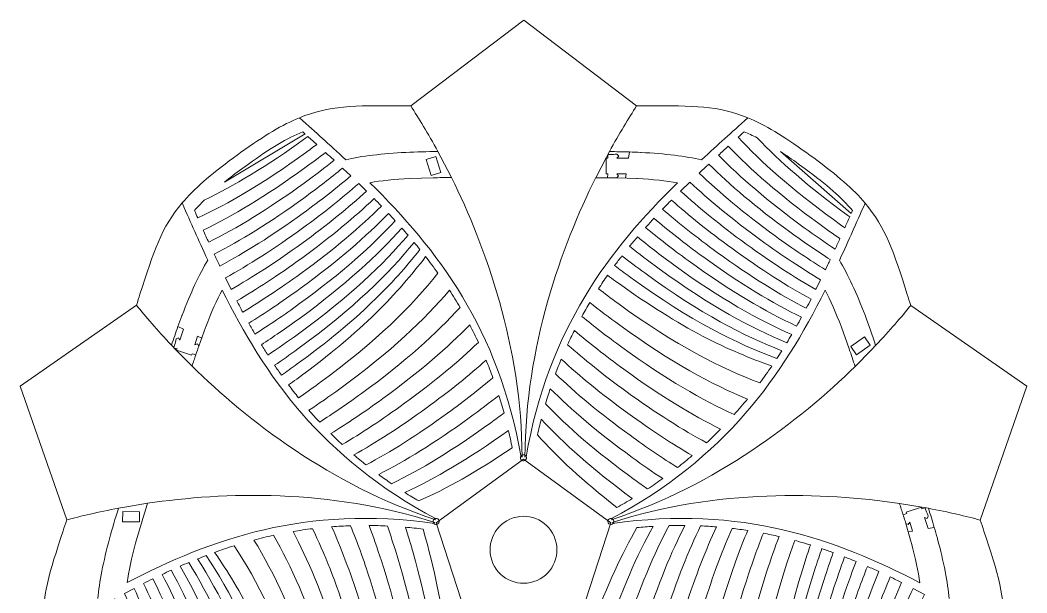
# Model space of a CAD drawing. Header units: inches. Extents: x 70 to 1671, y -1124 to -34.
# Drawn here: x 622.1 to 1118.6, y -316.1 to -33.8 of the extents above; entities that cross this region are included whole.
import ezdxf

# ---------------------------------------------------------------- set-up
doc = ezdxf.new("R2010")
doc.units = ezdxf.units.IN
doc.header["$MEASUREMENT"] = 0
doc.layers.add('creasing lines + designs', color=7, linetype='Continuous')
doc.layers.add('red cutouts', color=7, linetype='Continuous')

# ---------------------------------------------------------------- blocks, each defined once
blk = doc.blocks.new('block 12')
at = {"layer": 'creasing lines + designs', "color": 3, "lineweight": 5}
for points, knots in [([(942.13, -282.93), (934.8, -296.78), (927.49, -313.68), (920.23, -336.01), (919.37, -338.66), (918.56, -341.25), (917.79, -343.78), (920.16, -345.69), (922.55, -347.53), (924.93, -349.29), (926.47, -343.73), (928.23, -337.88), (930.24, -331.69), (936.78, -311.59), (943.35, -295.89), (949.95, -282.85), (947.37, -282.83), (944.77, -282.86), (942.13, -282.93)], [0, 0, 0, 0, 1, 1, 1, 2, 2, 2, 3, 3, 3, 4, 4, 4, 5, 5, 5, 6, 6, 6, 6]), ([(950.26, -323.06), (955.32, -307.51), (960.39, -294.6), (965.48, -283.52), (962.93, -283.31), (960.34, -283.15), (957.73, -283.04), (951.88, -295.16), (946.05, -309.54), (940.25, -327.38), (937.05, -337.24), (934.48, -346.25), (932.41, -354.58), (935.02, -356.35), (937.63, -358.03), (940.24, -359.64), (942.59, -348.79), (945.82, -336.75), (950.26, -323.06)], [0, 0, 0, 0, 1, 1, 1, 2, 2, 2, 3, 3, 3, 4, 4, 4, 5, 5, 5, 6, 6, 6, 6]), ([(910.96, -338.09), (918.68, -314.72), (926.46, -297.41), (934.26, -283.28), (931.65, -283.44), (929.01, -283.65), (926.33, -283.91), (919.01, -296.65), (911.7, -311.97), (904.44, -332.24), (906.61, -334.26), (908.78, -336.21), (910.96, -338.09)], [0, 0, 0, 0, 1, 1, 1, 2, 2, 2, 3, 3, 3, 4, 4, 4, 4]), ([(970.28, -314.43), (973.83, -303.52), (977.38, -293.91), (980.95, -285.32), (978.4, -284.92), (975.83, -284.58), (973.22, -284.27), (968.89, -294.19), (964.57, -305.51), (960.27, -318.74), (954.54, -336.38), (950.83, -351.29), (948.43, -364.43), (951.28, -366.01), (954.13, -367.5), (956.99, -368.92), (959.24, -353.71), (963.23, -336.13), (970.28, -314.43)], [0, 0, 0, 0, 1, 1, 1, 2, 2, 2, 3, 3, 3, 4, 4, 4, 5, 5, 5, 6, 6, 6, 6]), ([(990.3, -305.79), (992.33, -299.55), (994.36, -293.74), (996.4, -288.29), (993.85, -287.71), (991.28, -287.16), (988.67, -286.66), (985.87, -293.77), (983.08, -301.54), (980.29, -310.11), (971.89, -335.96), (967.83, -355.96), (965.89, -373.08), (968.96, -374.43), (972.04, -375.7), (975.11, -376.89), (976.63, -357.99), (980.54, -335.84), (990.3, -305.79)], [0, 0, 0, 0, 1, 1, 1, 2, 2, 2, 3, 3, 3, 4, 4, 4, 5, 5, 5, 6, 6, 6, 6]), ([(1011.88, -292.47), (1009.33, -291.68), (1006.74, -290.94), (1004.13, -290.23), (1002.86, -293.82), (1001.59, -297.57), (1000.31, -301.48), (989.19, -335.72), (985.66, -359.7), (984.62, -380.32), (987.87, -381.41), (991.11, -382.42), (994.35, -383.36), (994.93, -361.04), (997.85, -335.56), (1010.32, -297.16), (1010.84, -295.57), (1011.36, -294.01), (1011.88, -292.47)], [0, 0, 0, 0, 1, 1, 1, 2, 2, 2, 3, 3, 3, 4, 4, 4, 5, 5, 5, 6, 6, 6, 6]), ([(1018.6, -309.52), (1020.11, -304.87), (1021.63, -300.45), (1023.14, -296.25), (1021.28, -295.57), (1019.4, -294.92), (1017.51, -294.28), (1016.49, -297.2), (1015.48, -300.22), (1014.46, -303.34), (1002.9, -338.92), (999.55, -363.41), (998.66, -384.57), (1000.12, -384.96), (1001.59, -385.35), (1003.05, -385.72), (1004.26, -365.69), (1007.94, -342.32), (1018.6, -309.52)], [0, 0, 0, 0, 1, 1, 1, 2, 2, 2, 3, 3, 3, 4, 4, 4, 5, 5, 5, 6, 6, 6, 6]), ([(1026.87, -321.89), (1029.38, -314.19), (1031.89, -307.13), (1034.4, -300.63), (1032.54, -299.86), (1030.66, -299.1), (1028.77, -298.37), (1026.76, -303.77), (1024.75, -309.53), (1022.74, -315.71), (1012.97, -345.76), (1009.06, -367.91), (1007.55, -386.82), (1009.08, -387.18), (1010.62, -387.53), (1012.15, -387.86), (1013.94, -370.08), (1017.98, -349.27), (1026.87, -321.89)], [0, 0, 0, 0, 1, 1, 1, 2, 2, 2, 3, 3, 3, 4, 4, 4, 5, 5, 5, 6, 6, 6, 6]), ([(1035.15, -334.25), (1038.64, -323.52), (1042.13, -314.05), (1045.64, -305.56), (1043.78, -304.7), (1041.91, -303.86), (1040.02, -303.03), (1037.01, -310.56), (1034.01, -318.85), (1031.01, -328.07), (1022.97, -352.83), (1018.9, -372.22), (1016.86, -388.86), (1018.48, -389.18), (1020.09, -389.5), (1021.7, -389.8), (1023.92, -374.35), (1027.93, -356.46), (1035.15, -334.25)], [0, 0, 0, 0, 1, 1, 1, 2, 2, 2, 3, 3, 3, 4, 4, 4, 5, 5, 5, 6, 6, 6, 6]), ([(1043.43, -346.61), (1047.89, -332.86), (1052.38, -321.18), (1056.88, -310.99), (1055.02, -310.06), (1053.14, -309.13), (1051.26, -308.22), (1047.26, -317.59), (1043.27, -328.19), (1039.29, -340.43), (1032.88, -360.15), (1028.99, -376.47), (1026.65, -390.7), (1028.34, -390.99), (1030.03, -391.27), (1031.72, -391.55), (1034.12, -378.59), (1037.8, -363.92), (1043.43, -346.61)], [0, 0, 0, 0, 1, 1, 1, 2, 2, 2, 3, 3, 3, 4, 4, 4, 5, 5, 5, 6, 6, 6, 6]), ([(1051.7, -358.98), (1057.14, -342.23), (1062.61, -328.54), (1068.1, -316.89), (1068.1, -316.89), (1062.49, -313.89), (1062.49, -313.89), (1057.49, -324.83), (1052.52, -337.55), (1047.56, -352.8), (1042.71, -367.74), (1039.3, -380.72), (1036.92, -392.33), (1036.92, -392.33), (1042.23, -393.06), (1042.23, -393.06), (1044.52, -382.87), (1047.59, -371.62), (1051.7, -358.98)], [0, 0, 0, 0, 1, 1, 1, 2, 2, 2, 3, 3, 3, 4, 4, 4, 5, 5, 5, 6, 6, 6, 6]), ([(1079.41, -323.02), (1077.86, -322.16), (1076.22, -321.26), (1074.46, -320.29), (1074.46, -320.29), (1073.75, -319.92), (1073.75, -319.92), (1067.76, -332.23), (1061.78, -346.87), (1055.84, -365.16), (1052.45, -375.6), (1049.76, -385.08), (1047.64, -393.81), (1047.64, -393.81), (1050.44, -394.2), (1050.44, -394.2), (1051.37, -394.32), (1052.27, -394.43), (1053.15, -394.55), (1055.03, -387.35), (1057.28, -379.65), (1059.98, -371.34), (1066.42, -351.5), (1072.91, -335.95), (1079.41, -323.02)], [0, 0, 0, 0, 1, 1, 1, 2, 2, 2, 3, 3, 3, 4, 4, 4, 5, 5, 5, 6, 6, 6, 7, 7, 7, 8, 8, 8, 8]), ([(1068.25, -383.7), (1075.71, -360.74), (1083.23, -343.52), (1090.77, -329.46), (1088.85, -328.36), (1086.99, -327.29), (1085.08, -326.2), (1078.06, -339.72), (1071.07, -356.13), (1064.11, -377.52), (1062.09, -383.75), (1060.32, -389.64), (1058.77, -395.23), (1060.74, -395.46), (1062.62, -395.67), (1064.48, -395.88), (1065.63, -391.97), (1066.88, -387.91), (1068.25, -383.7)], [0, 0, 0, 0, 1, 1, 1, 2, 2, 2, 3, 3, 3, 4, 4, 4, 5, 5, 5, 6, 6, 6, 6]), ([(1076.53, -396.07), (1084, -373.06), (1091.53, -355.82), (1099.09, -341.74), (1099.48, -339.28), (1099.75, -336.95), (1099.91, -334.7), (1098.71, -334.02), (1097.58, -333.37), (1096.48, -332.74), (1088.41, -347.33), (1080.37, -365.32), (1072.39, -389.88), (1071.66, -392.14), (1070.96, -394.34), (1070.29, -396.51), (1072.17, -396.71), (1074.11, -396.92), (1076.18, -397.14), (1076.3, -396.78), (1076.41, -396.43), (1076.53, -396.07)], [0, 0, 0, 0, 1, 1, 1, 2, 2, 2, 3, 3, 3, 4, 4, 4, 5, 5, 5, 6, 6, 6, 7, 7, 7, 7]), ([(1091.9, -368.9), (1091.9, -368.9), (1092.48, -367), (1092.48, -367), (1092.48, -367), (1093.12, -365.13), (1093.12, -365.13), (1094.31, -361.43), (1095.33, -358), (1096.19, -354.81), (1096.19, -354.81), (1078, -397.34), (1078, -397.34), (1078.49, -397.39), (1078.99, -397.45), (1079.5, -397.51), (1083.92, -390.44), (1087.72, -381.56), (1091.9, -368.9)], [0, 0, 0, 0, 1, 1, 1, 2, 2, 2, 3, 3, 3, 4, 4, 4, 5, 5, 5, 6, 6, 6, 6])]:
    blk.add_open_spline(points, degree=3, knots=knots, dxfattribs=at)
blk = doc.blocks.new('block 13')
at = {"layer": 'creasing lines + designs', "color": 3, "lineweight": 5}
for points, knots in [([(1030.34, -130.05), (1010.77, -115.83), (996.7, -103.34), (985.64, -91.8), (983.43, -90.67), (981.29, -89.69), (979.2, -88.85), (978.19, -89.77), (977.22, -90.65), (976.28, -91.5), (987.66, -103.68), (1002.29, -116.89), (1023.19, -132.07), (1025.1, -133.46), (1026.98, -134.81), (1028.84, -136.11), (1029.61, -134.39), (1030.4, -132.61), (1031.26, -130.71), (1030.95, -130.49), (1030.65, -130.27), (1030.34, -130.05)], [0, 0, 0, 0, 1, 1, 1, 2, 2, 2, 3, 3, 3, 4, 4, 4, 5, 5, 5, 6, 6, 6, 7, 7, 7, 7]), ([(1016.03, -134.1), (996.49, -119.91), (982.44, -107.44), (971.39, -95.92), (969.75, -97.4), (968.17, -98.84), (966.55, -100.32), (977.23, -111.18), (990.67, -122.9), (1008.87, -136.12), (1014.17, -139.97), (1019.22, -143.48), (1024.06, -146.68), (1024.89, -144.88), (1025.67, -143.16), (1026.44, -141.44), (1023.08, -139.14), (1019.61, -136.7), (1016.03, -134.1)], [0, 0, 0, 0, 1, 1, 1, 2, 2, 2, 3, 3, 3, 4, 4, 4, 5, 5, 5, 6, 6, 6, 6]), ([(1009.25, -107.03), (1009.25, -107.03), (1007.63, -105.9), (1007.63, -105.9), (1007.63, -105.9), (1006.05, -104.71), (1006.05, -104.71), (1002.89, -102.43), (999.95, -100.41), (997.18, -98.59), (997.18, -98.59), (1032.01, -129.04), (1032.01, -129.04), (1032.21, -128.59), (1032.42, -128.13), (1032.63, -127.66), (1027.28, -121.28), (1020.01, -114.92), (1009.25, -107.03)], [0, 0, 0, 0, 1, 1, 1, 2, 2, 2, 3, 3, 3, 4, 4, 4, 5, 5, 5, 6, 6, 6, 6]), ([(961.76, -104.73), (960.46, -105.94), (959.1, -107.22), (957.64, -108.6), (957.64, -108.6), (957.06, -109.16), (957.06, -109.16), (966.92, -118.66), (979, -128.87), (994.55, -140.17), (1003.44, -146.63), (1011.63, -152.11), (1019.27, -156.83), (1019.27, -156.83), (1020.51, -154.28), (1020.51, -154.28), (1020.91, -153.43), (1021.3, -152.61), (1021.67, -151.81), (1015.41, -147.8), (1008.78, -143.28), (1001.71, -138.15), (984.84, -125.89), (972.05, -114.92), (961.76, -104.73)], [0, 0, 0, 0, 1, 1, 1, 2, 2, 2, 3, 3, 3, 4, 4, 4, 5, 5, 5, 6, 6, 6, 7, 7, 7, 8, 8, 8, 8]), ([(987.4, -142.2), (973.15, -131.85), (961.82, -122.41), (952.44, -113.6), (952.44, -113.6), (947.85, -118.01), (947.85, -118.01), (956.72, -126.14), (967.27, -134.8), (980.24, -144.22), (992.95, -153.46), (1004.25, -160.71), (1014.55, -166.57), (1014.55, -166.57), (1016.89, -161.74), (1016.89, -161.74), (1007.9, -156.41), (998.16, -150.01), (987.4, -142.2)], [0, 0, 0, 0, 1, 1, 1, 2, 2, 2, 3, 3, 3, 4, 4, 4, 5, 5, 5, 6, 6, 6, 6]), ([(973.08, -146.25), (961.39, -137.75), (951.66, -129.87), (943.36, -122.45), (941.9, -123.93), (940.44, -125.42), (938.99, -126.93), (946.66, -133.63), (955.51, -140.71), (965.92, -148.27), (982.7, -160.46), (997.02, -169.2), (1009.82, -175.82), (1010.63, -174.3), (1011.42, -172.78), (1012.2, -171.26), (1000.62, -164.98), (987.8, -156.94), (973.08, -146.25)], [0, 0, 0, 0, 1, 1, 1, 2, 2, 2, 3, 3, 3, 4, 4, 4, 5, 5, 5, 6, 6, 6, 6]), ([(958.77, -150.3), (949.64, -143.67), (941.71, -137.41), (934.72, -131.45), (933.33, -132.96), (931.95, -134.48), (930.58, -136.02), (936.81, -141.21), (943.77, -146.63), (951.61, -152.32), (972.67, -167.63), (989.86, -177.49), (1005.05, -184.56), (1005.86, -183.13), (1006.66, -181.69), (1007.44, -180.26), (993.43, -173.37), (977.66, -164.02), (958.77, -150.3)], [0, 0, 0, 0, 1, 1, 1, 2, 2, 2, 3, 3, 3, 4, 4, 4, 5, 5, 5, 6, 6, 6, 6]), ([(944.45, -154.35), (937.9, -149.59), (931.97, -145.02), (926.56, -140.62), (925.25, -142.15), (923.95, -143.7), (922.67, -145.27), (927.18, -148.86), (932.04, -152.55), (937.29, -156.37), (962.86, -174.95), (982.71, -185.51), (1000.23, -192.79), (1001.05, -191.45), (1001.85, -190.09), (1002.65, -188.74), (986.29, -181.54), (967.74, -171.27), (944.45, -154.35)], [0, 0, 0, 0, 1, 1, 1, 2, 2, 2, 3, 3, 3, 4, 4, 4, 5, 5, 5, 6, 6, 6, 6]), ([(930.14, -158.4), (926.18, -155.52), (922.45, -152.72), (918.92, -149.97), (917.7, -151.54), (916.49, -153.12), (915.3, -154.72), (917.77, -156.59), (920.32, -158.49), (922.98, -160.42), (953.24, -182.41), (975.5, -193.17), (995.34, -200.55), (996.17, -199.28), (996.99, -198.01), (997.8, -196.73), (979.12, -189.39), (958.03, -178.66), (930.14, -158.4)], [0, 0, 0, 0, 1, 1, 1, 2, 2, 2, 3, 3, 3, 4, 4, 4, 5, 5, 5, 6, 6, 6, 6]), ([(911.84, -159.52), (910.3, -161.7), (908.79, -163.93), (907.32, -166.19), (910.34, -168.52), (913.51, -170.88), (916.83, -173.3), (945.96, -194.47), (967.68, -205.23), (986.96, -212.59), (989.01, -209.84), (990.97, -207.07), (992.87, -204.27), (971.82, -196.83), (948.48, -186.18), (915.82, -162.45), (914.47, -161.46), (913.14, -160.49), (911.84, -159.52)], [0, 0, 0, 0, 1, 1, 1, 2, 2, 2, 3, 3, 3, 4, 4, 4, 5, 5, 5, 6, 6, 6, 6]), ([(917.85, -184.16), (912.54, -180.3), (907.63, -176.57), (903.08, -172.95), (901.74, -175.19), (900.42, -177.47), (899.14, -179.79), (905.04, -184.65), (911.56, -189.71), (918.86, -195.01), (940.85, -210.99), (958.61, -221.03), (974.3, -228.17), (976.53, -225.66), (978.69, -223.13), (980.77, -220.57), (963.26, -213.29), (943.41, -202.73), (917.85, -184.16)], [0, 0, 0, 0, 1, 1, 1, 2, 2, 2, 3, 3, 3, 4, 4, 4, 5, 5, 5, 6, 6, 6, 6]), ([(919.87, -205.86), (910.59, -199.12), (902.55, -192.77), (895.48, -186.72), (894.32, -189.02), (893.19, -191.37), (892.1, -193.75), (900.19, -200.93), (909.62, -208.54), (920.88, -216.72), (935.89, -227.62), (948.92, -235.76), (960.67, -242.1), (963.06, -239.87), (965.36, -237.62), (967.58, -235.35), (953.81, -228.51), (938.33, -219.28), (919.87, -205.86)], [0, 0, 0, 0, 1, 1, 1, 2, 2, 2, 3, 3, 3, 4, 4, 4, 5, 5, 5, 6, 6, 6, 6]), ([(921.89, -227.57), (908.67, -217.96), (897.96, -209.15), (888.99, -200.88), (888.01, -203.24), (887.06, -205.65), (886.14, -208.11), (895.86, -217.41), (907.73, -227.4), (922.91, -238.42), (931.3, -244.52), (939.07, -249.75), (946.35, -254.29), (948.84, -252.36), (951.25, -250.39), (953.58, -248.41), (943.99, -242.82), (933.54, -236.03), (921.89, -227.57)], [0, 0, 0, 0, 1, 1, 1, 2, 2, 2, 3, 3, 3, 4, 4, 4, 5, 5, 5, 6, 6, 6, 6]), ([(881.21, -222.91), (892.12, -234.16), (905.93, -246.33), (924.93, -260.13), (927.19, -261.77), (929.4, -263.35), (931.56, -264.86), (934.12, -263.19), (936.6, -261.49), (939.01, -259.77), (934.2, -256.58), (929.18, -253.1), (923.92, -249.28), (906.81, -236.85), (893.91, -225.75), (883.55, -215.45), (882.74, -217.89), (881.96, -220.38), (881.21, -222.91)], [0, 0, 0, 0, 1, 1, 1, 2, 2, 2, 3, 3, 3, 4, 4, 4, 5, 5, 5, 6, 6, 6, 6]), ([(924.04, -269.6), (904.2, -255.03), (890.14, -242.29), (879.12, -230.5), (878.46, -233.03), (877.84, -235.61), (877.26, -238.23), (887.11, -249.14), (899.43, -260.82), (916.47, -273.99), (919.06, -272.55), (921.58, -271.08), (924.04, -269.6)], [0, 0, 0, 0, 1, 1, 1, 2, 2, 2, 3, 3, 3, 4, 4, 4, 4])]:
    blk.add_open_spline(points, degree=3, knots=knots, dxfattribs=at)
blk = doc.blocks.new('block 14')
at = {"layer": 'creasing lines + designs', "color": 3, "lineweight": 5}
for points, knots in [([(734.67, -104.71), (734.67, -104.71), (733.08, -105.9), (733.08, -105.9), (733.08, -105.9), (731.46, -107.04), (731.46, -107.04), (728.33, -109.34), (725.49, -111.51), (722.91, -113.59), (722.91, -113.59), (762.63, -89.87), (762.63, -89.87), (762.26, -89.54), (761.89, -89.2), (761.51, -88.85), (753.79, -91.97), (745.5, -96.92), (734.67, -104.71)], [0, 0, 0, 0, 1, 1, 1, 2, 2, 2, 3, 3, 3, 4, 4, 4, 5, 5, 5, 6, 6, 6, 6]), ([(763.07, -91.77), (743.5, -105.99), (727.28, -115.51), (712.89, -122.46), (711.13, -124.22), (709.53, -125.94), (708.08, -127.67), (708.65, -128.93), (709.19, -130.12), (709.71, -131.27), (724.81, -124.21), (741.89, -114.38), (762.79, -99.2), (764.7, -97.81), (766.56, -96.43), (768.38, -95.07), (766.98, -93.81), (765.53, -92.5), (763.98, -91.1), (763.68, -91.32), (763.38, -91.54), (763.07, -91.77)], [0, 0, 0, 0, 1, 1, 1, 2, 2, 2, 3, 3, 3, 4, 4, 4, 5, 5, 5, 6, 6, 6, 7, 7, 7, 7]), ([(762.5, -106.63), (742.97, -120.83), (726.77, -130.34), (712.4, -137.29), (713.3, -139.3), (714.18, -141.26), (715.09, -143.26), (728.71, -136.45), (744.02, -127.29), (762.21, -114.07), (767.51, -110.22), (772.41, -106.49), (776.95, -102.88), (775.49, -101.54), (774.1, -100.26), (772.71, -99), (769.48, -101.49), (766.08, -104.03), (762.5, -106.63)], [0, 0, 0, 0, 1, 1, 1, 2, 2, 2, 3, 3, 3, 4, 4, 4, 5, 5, 5, 6, 6, 6, 6]), ([(717.8, -149.17), (718.55, -150.78), (719.35, -152.47), (720.21, -154.29), (720.21, -154.29), (720.56, -155), (720.56, -155), (732.65, -148.57), (746.08, -140.24), (761.64, -128.93), (770.52, -122.48), (778.27, -116.39), (785.12, -110.57), (785.12, -110.57), (783.08, -108.61), (783.08, -108.61), (782.39, -107.96), (781.74, -107.34), (781.09, -106.74), (775.34, -111.46), (768.99, -116.37), (761.93, -121.5), (745.05, -133.76), (730.67, -142.53), (717.8, -149.17)], [0, 0, 0, 0, 1, 1, 1, 2, 2, 2, 3, 3, 3, 4, 4, 4, 5, 5, 5, 6, 6, 6, 7, 7, 7, 8, 8, 8, 8]), ([(761.36, -136.37), (747.11, -146.72), (734.64, -154.58), (723.35, -160.77), (723.35, -160.77), (726.13, -166.5), (726.13, -166.5), (736.6, -160.58), (748.1, -153.22), (761.07, -143.8), (773.78, -134.56), (784.17, -126.06), (792.92, -118.07), (792.92, -118.07), (789.06, -114.36), (789.06, -114.36), (781.21, -121.26), (772.12, -128.55), (761.36, -136.37)], [0, 0, 0, 0, 1, 1, 1, 2, 2, 2, 3, 3, 3, 4, 4, 4, 5, 5, 5, 6, 6, 6, 6]), ([(760.79, -151.23), (749.09, -159.73), (738.59, -166.55), (728.96, -172.14), (729.92, -173.99), (730.89, -175.84), (731.88, -177.69), (740.62, -172.46), (750.09, -166.23), (760.5, -158.66), (777.28, -146.48), (790.01, -135.56), (800.27, -125.43), (799.07, -124.19), (797.87, -122.97), (796.66, -121.76), (787.11, -130.83), (775.5, -140.54), (760.79, -151.23)], [0, 0, 0, 0, 1, 1, 1, 2, 2, 2, 3, 3, 3, 4, 4, 4, 5, 5, 5, 6, 6, 6, 6]), ([(760.21, -166.1), (751.09, -172.73), (742.69, -178.34), (734.86, -183.14), (735.86, -184.93), (736.88, -186.72), (737.92, -188.49), (744.78, -184.17), (752.09, -179.23), (759.93, -173.53), (780.99, -158.23), (795.68, -144.93), (807.1, -132.67), (805.99, -131.46), (804.87, -130.25), (803.75, -129.06), (792.87, -140.26), (779.1, -152.37), (760.21, -166.1)], [0, 0, 0, 0, 1, 1, 1, 2, 2, 2, 3, 3, 3, 4, 4, 4, 5, 5, 5, 6, 6, 6, 6]), ([(759.64, -180.96), (753.09, -185.72), (746.92, -189.95), (741.06, -193.74), (742.11, -195.46), (743.18, -197.17), (744.28, -198.88), (749.08, -195.69), (754.1, -192.22), (759.36, -188.4), (784.92, -169.82), (801.1, -154.2), (813.44, -139.8), (812.41, -138.6), (811.38, -137.42), (810.33, -136.24), (798.43, -149.58), (782.93, -164.04), (759.64, -180.96)], [0, 0, 0, 0, 1, 1, 1, 2, 2, 2, 3, 3, 3, 4, 4, 4, 5, 5, 5, 6, 6, 6, 6]), ([(759.07, -195.83), (755.11, -198.71), (751.29, -201.39), (747.59, -203.9), (748.7, -205.54), (749.83, -207.17), (750.99, -208.8), (753.53, -207.04), (756.12, -205.19), (758.78, -203.26), (789.04, -181.28), (806.16, -163.44), (819.31, -146.84), (818.36, -145.66), (817.4, -144.49), (816.43, -143.33), (803.68, -158.82), (786.96, -175.56), (759.07, -195.83)], [0, 0, 0, 0, 1, 1, 1, 2, 2, 2, 3, 3, 3, 4, 4, 4, 5, 5, 5, 6, 6, 6, 6]), ([(754.48, -213.58), (756.08, -215.72), (757.73, -217.84), (759.43, -219.94), (762.58, -217.79), (765.81, -215.51), (769.13, -213.09), (798.26, -191.92), (815.21, -174.6), (828.17, -158.53), (826.19, -155.74), (824.15, -153.01), (822.08, -150.35), (808.5, -168.06), (791.16, -186.97), (758.5, -210.7), (757.14, -211.68), (755.8, -212.64), (754.48, -213.58)], [0, 0, 0, 0, 1, 1, 1, 2, 2, 2, 3, 3, 3, 4, 4, 4, 5, 5, 5, 6, 6, 6, 6]), ([(779.77, -215.48), (774.46, -219.34), (769.4, -222.85), (764.55, -226.05), (766.26, -228.03), (768.03, -229.98), (769.84, -231.92), (776.28, -227.82), (783.11, -223.17), (790.4, -217.87), (812.39, -201.89), (827.44, -188.1), (839.07, -175.39), (837.38, -172.49), (835.64, -169.66), (833.85, -166.89), (821.51, -181.29), (805.33, -196.91), (779.77, -215.48)], [0, 0, 0, 0, 1, 1, 1, 2, 2, 2, 3, 3, 3, 4, 4, 4, 5, 5, 5, 6, 6, 6, 6]), ([(801.04, -220.26), (791.76, -227), (783.24, -232.69), (775.3, -237.54), (777.13, -239.36), (779.01, -241.15), (780.94, -242.93), (790.27, -237.46), (800.42, -230.83), (811.67, -222.65), (826.68, -211.75), (838.45, -201.87), (848.11, -192.65), (846.73, -189.7), (845.3, -186.81), (843.83, -183.99), (833.07, -194.98), (819.5, -206.85), (801.04, -220.26)], [0, 0, 0, 0, 1, 1, 1, 2, 2, 2, 3, 3, 3, 4, 4, 4, 5, 5, 5, 6, 6, 6, 6]), ([(822.31, -225.05), (809.08, -234.65), (797.39, -242.12), (786.75, -248.09), (788.7, -249.76), (790.7, -251.4), (792.75, -253.03), (804.61, -246.66), (817.77, -238.46), (832.95, -227.44), (841.34, -221.34), (848.72, -215.56), (855.28, -210.04), (854.21, -207.08), (853.09, -204.18), (851.92, -201.34), (843.65, -208.74), (833.95, -216.59), (822.31, -225.05)], [0, 0, 0, 0, 1, 1, 1, 2, 2, 2, 3, 3, 3, 4, 4, 4, 5, 5, 5, 6, 6, 6, 6]), ([(805.3, -262.29), (819.38, -255.4), (835.22, -246.02), (854.22, -232.22), (856.47, -230.58), (858.65, -228.97), (860.77, -227.37), (859.96, -224.43), (859.12, -221.54), (858.22, -218.72), (853.71, -222.31), (848.84, -226), (843.58, -229.83), (826.48, -242.25), (811.93, -251.09), (798.93, -257.77), (801, -259.29), (803.13, -260.8), (805.3, -262.29)], [0, 0, 0, 0, 1, 1, 1, 2, 2, 2, 3, 3, 3, 4, 4, 4, 5, 5, 5, 6, 6, 6, 6]), ([(862.94, -235.99), (842.96, -250.36), (826.49, -259.79), (811.88, -266.63), (814.08, -268.04), (816.34, -269.42), (818.66, -270.79), (832.07, -264.79), (846.99, -256.68), (864.78, -244.55), (864.21, -241.64), (863.6, -238.79), (862.94, -235.99)], [0, 0, 0, 0, 1, 1, 1, 2, 2, 2, 3, 3, 3, 4, 4, 4, 4])]:
    blk.add_open_spline(points, degree=3, knots=knots, dxfattribs=at)
blk = doc.blocks.new('block 15')
at = {"layer": 'creasing lines + designs', "color": 3, "lineweight": 5}
for points, knots in [([(789.14, -318.97), (794.19, -334.52), (797.67, -347.95), (800.07, -359.91), (802.25, -358.57), (804.44, -357.18), (806.62, -355.74), (804.23, -342.49), (800.49, -327.44), (794.7, -309.6), (791.49, -299.73), (788.28, -290.93), (785.05, -282.98), (781.9, -283.08), (778.8, -283.26), (775.74, -283.49), (780.22, -293.64), (784.69, -305.29), (789.14, -318.97)], [0, 0, 0, 0, 1, 1, 1, 2, 2, 2, 3, 3, 3, 4, 4, 4, 5, 5, 5, 6, 6, 6, 6]), ([(819.31, -346.66), (817.1, -331.14), (813.08, -313.18), (805.82, -290.85), (804.96, -288.19), (804.09, -285.62), (803.23, -283.12), (800.18, -282.97), (797.18, -282.89), (794.21, -282.86), (796.23, -288.27), (798.25, -294.03), (800.26, -300.22), (806.79, -320.33), (810.7, -336.89), (813.03, -351.32), (815.12, -349.82), (817.22, -348.27), (819.31, -346.66)], [0, 0, 0, 0, 1, 1, 1, 2, 2, 2, 3, 3, 3, 4, 4, 4, 5, 5, 5, 6, 6, 6, 6]), ([(766.89, -356.48), (768.92, -362.72), (770.69, -368.62), (772.25, -374.22), (774.65, -373.2), (777.06, -372.13), (779.46, -371), (777.55, -363.6), (775.24, -355.68), (772.45, -347.1), (764.05, -321.25), (755.59, -302.68), (747.09, -287.69), (743.81, -288.4), (740.57, -289.18), (737.39, -290.03), (747.28, -306.22), (757.13, -326.43), (766.89, -356.48)], [0, 0, 0, 0, 1, 1, 1, 2, 2, 2, 3, 3, 3, 4, 4, 4, 5, 5, 5, 6, 6, 6, 6]), ([(778.01, -337.73), (781.56, -348.63), (784.33, -358.5), (786.5, -367.55), (788.79, -366.37), (791.07, -365.13), (793.36, -363.85), (791.04, -353.28), (787.87, -341.58), (783.57, -328.35), (777.84, -310.71), (772.08, -296.47), (766.3, -284.43), (763.07, -284.83), (759.88, -285.29), (756.74, -285.82), (763.86, -299.45), (770.96, -316.02), (778.01, -337.73)], [0, 0, 0, 0, 1, 1, 1, 2, 2, 2, 3, 3, 3, 4, 4, 4, 5, 5, 5, 6, 6, 6, 6]), ([(812.1, -283.71), (819.59, -307.15), (823.48, -325.73), (825.46, -341.75), (827.48, -340.08), (829.5, -338.36), (831.51, -336.58), (829.95, -321.97), (826.85, -305.28), (820.81, -284.61), (817.87, -284.25), (814.97, -283.96), (812.1, -283.71)], [0, 0, 0, 0, 1, 1, 1, 2, 2, 2, 3, 3, 3, 4, 4, 4, 4]), ([(757.27, -379.94), (759.8, -379.08), (762.32, -378.16), (764.85, -377.2), (763.77, -373.54), (762.6, -369.77), (761.33, -365.85), (750.2, -331.61), (738.96, -310.14), (727.68, -292.85), (724.42, -293.87), (721.2, -294.96), (718.02, -296.11), (730.68, -314.5), (743.29, -336.83), (755.77, -375.23), (756.29, -376.82), (756.79, -378.39), (757.27, -379.94)], [0, 0, 0, 0, 1, 1, 1, 2, 2, 2, 3, 3, 3, 4, 4, 4, 5, 5, 5, 6, 6, 6, 6]), ([(741.81, -370.09), (743.32, -374.75), (744.69, -379.21), (745.93, -383.5), (747.84, -382.95), (749.74, -382.38), (751.65, -381.78), (750.75, -378.82), (749.8, -375.79), (748.79, -372.66), (737.23, -337.09), (725.55, -315.3), (713.83, -297.66), (712.41, -298.2), (711, -298.75), (709.6, -299.31), (720.39, -316.22), (731.15, -337.3), (741.81, -370.09)], [0, 0, 0, 0, 1, 1, 1, 2, 2, 2, 3, 3, 3, 4, 4, 4, 5, 5, 5, 6, 6, 6, 6]), ([(727.85, -364.95), (730.35, -372.65), (732.46, -379.83), (734.26, -386.58), (736.21, -386.11), (738.17, -385.61), (740.14, -385.1), (738.59, -379.55), (736.83, -373.7), (734.83, -367.52), (725.06, -337.47), (715.21, -317.25), (705.32, -301.07), (703.86, -301.67), (702.42, -302.29), (700.98, -302.92), (709.98, -318.36), (718.95, -337.58), (727.85, -364.95)], [0, 0, 0, 0, 1, 1, 1, 2, 2, 2, 3, 3, 3, 4, 4, 4, 5, 5, 5, 6, 6, 6, 6]), ([(713.88, -359.82), (717.37, -370.55), (720.11, -380.27), (722.26, -389.19), (724.27, -388.79), (726.28, -388.38), (728.3, -387.94), (726.3, -380.07), (723.86, -371.6), (720.86, -362.38), (712.82, -337.62), (704.71, -319.54), (696.58, -304.89), (695.08, -305.57), (693.6, -306.27), (692.12, -306.97), (699.41, -320.78), (706.67, -337.61), (713.88, -359.82)], [0, 0, 0, 0, 1, 1, 1, 2, 2, 2, 3, 3, 3, 4, 4, 4, 5, 5, 5, 6, 6, 6, 6]), ([(699.92, -354.68), (704.39, -368.43), (707.63, -380.52), (709.98, -391.4), (712.03, -391.07), (714.09, -390.72), (716.15, -390.34), (713.88, -380.41), (710.88, -369.49), (706.9, -357.25), (700.49, -337.53), (694.05, -322.04), (687.58, -309.15), (686.04, -309.91), (684.5, -310.68), (682.98, -311.45), (688.65, -323.34), (694.3, -337.37), (699.92, -354.68)], [0, 0, 0, 0, 1, 1, 1, 2, 2, 2, 3, 3, 3, 4, 4, 4, 5, 5, 5, 6, 6, 6, 6]), ([(685.96, -349.54), (691.4, -366.29), (695.02, -380.58), (697.43, -393.22), (697.43, -393.22), (703.73, -392.35), (703.73, -392.35), (701.34, -380.57), (697.9, -367.36), (692.94, -352.11), (688.09, -337.17), (683.21, -324.66), (678.32, -313.87), (678.32, -313.87), (673.59, -316.4), (673.59, -316.4), (677.73, -325.99), (681.85, -336.89), (685.96, -349.54)], [0, 0, 0, 0, 1, 1, 1, 2, 2, 2, 3, 3, 3, 4, 4, 4, 5, 5, 5, 6, 6, 6, 6]), ([(684.68, -394.92), (686.44, -394.7), (688.29, -394.47), (690.29, -394.21), (690.29, -394.21), (691.08, -394.1), (691.08, -394.1), (688.69, -380.62), (684.92, -365.26), (678.98, -346.97), (675.59, -336.53), (672.18, -327.28), (668.77, -318.97), (668.77, -318.97), (666.28, -320.31), (666.28, -320.31), (665.45, -320.76), (664.66, -321.19), (663.88, -321.62), (666.59, -328.54), (669.3, -336.1), (672, -344.4), (678.44, -364.24), (682.34, -380.63), (684.68, -394.92)], [0, 0, 0, 0, 1, 1, 1, 2, 2, 2, 3, 3, 3, 4, 4, 4, 5, 5, 5, 6, 6, 6, 7, 7, 7, 8, 8, 8, 8]), ([(658.04, -339.27), (665.5, -362.23), (669.54, -380.57), (671.71, -396.39), (673.9, -396.15), (676.03, -395.92), (678.22, -395.67), (675.95, -380.61), (671.97, -363.23), (665.02, -341.83), (662.99, -335.6), (660.96, -329.8), (658.93, -324.36), (657.2, -325.33), (655.56, -326.27), (653.93, -327.2), (655.3, -331.04), (656.67, -335.05), (658.04, -339.27)], [0, 0, 0, 0, 1, 1, 1, 2, 2, 2, 3, 3, 3, 4, 4, 4, 5, 5, 5, 6, 6, 6, 6]), ([(644.08, -334.13), (651.55, -357.14), (655.59, -375.51), (657.76, -391.34), (658.88, -393.56), (660.03, -395.61), (661.23, -397.52), (662.6, -397.37), (663.9, -397.23), (665.15, -397.09), (663.11, -380.54), (659.04, -361.26), (651.06, -336.7), (650.32, -334.44), (649.59, -332.25), (648.86, -330.11), (647.22, -331.04), (645.53, -332.02), (643.72, -333.05), (643.84, -333.41), (643.96, -333.77), (644.08, -334.13)], [0, 0, 0, 0, 1, 1, 1, 2, 2, 2, 3, 3, 3, 4, 4, 4, 5, 5, 5, 6, 6, 6, 7, 7, 7, 7]), ([(647.61, -365.14), (647.61, -365.14), (648.25, -367.02), (648.25, -367.02), (648.25, -367.02), (648.83, -368.91), (648.83, -368.91), (650.05, -372.6), (651.24, -375.97), (652.42, -379.07), (652.42, -379.07), (642.14, -333.96), (642.14, -333.96), (641.71, -334.21), (641.27, -334.46), (640.82, -334.71), (641.4, -343.02), (643.55, -352.44), (647.61, -365.14)], [0, 0, 0, 0, 1, 1, 1, 2, 2, 2, 3, 3, 3, 4, 4, 4, 5, 5, 5, 6, 6, 6, 6])]:
    blk.add_open_spline(points, degree=3, knots=knots, dxfattribs=at)

msp = doc.modelspace()

# ---------------------------------------------------------------- linework, layer by layer
at = {"layer": 'creasing lines + designs', "color": 3, "lineweight": 5}
msp.add_lwpolyline([(827.27, -281.55), (870.36, -250.25), (913.44, -281.55), (896.98, -332.2), (843.73, -332.2), (827.27, -281.55)], dxfattribs=at)
for points in [[(828.15, -98.57), (823.21, -89.52), (818.63, -82.1), (814.71, -76.01)], [(912.7, -98.6), (917.65, -89.55), (922.23, -82.13), (926.16, -76.05)], [(782.71, -102.62), (773.98, -94.43), (768.52, -89.7), (759.82, -81.86)], [(958.14, -102.69), (966.87, -94.5), (972.34, -89.78), (981.04, -81.94)], [(869.15, -249.11), (858.1, -185.92), (827.94, -146.68), (794.55, -113.9)], [(869.67, -249.12), (869.44, -194.34), (851.78, -145.59), (834.84, -111.4)], [(871.08, -249.12), (871.34, -194.34), (889.04, -145.61), (906, -111.42)], [(871.6, -249.11), (882.69, -185.93), (912.88, -146.71), (946.3, -113.95)], [(701.97, -123.89), (706.75, -134.58), (709.56, -141.24), (714.65, -152.07)], [(1038.86, -124), (1034.08, -134.69), (1031.27, -141.35), (1026.17, -152.18)], [(721.71, -166.81), (742.57, -208.7), (770.56, -249.52), (827.24, -279.56)], [(1019.09, -166.92), (998.21, -208.79), (970.19, -249.59), (913.48, -279.59)], [(696.74, -194.03), (689.67, -186.54), (684.02, -179.89), (679.44, -174.28)], [(1044.04, -194.15), (1051.12, -186.66), (1056.77, -180.02), (1061.36, -174.41)], [(827.09, -280.05), (775.06, -262.91), (734.16, -231.04), (706.88, -204.36)], [(913.63, -280.08), (965.67, -262.97), (1006.6, -231.13), (1033.9, -204.47)], [(826.67, -281.36), (774.5, -264.65), (722.68, -266.38), (684.92, -271.92)], [(914.05, -281.38), (966.23, -264.68), (1018.05, -266.43), (1055.8, -271.98)], [(826.49, -281.85), (762.98, -272.83), (716.34, -289.39), (674.85, -311.01)], [(1065.86, -311.08), (1024.37, -289.44), (977.74, -272.86), (914.22, -281.87)], [(670.65, -274.32), (660.52, -276.22), (652.04, -278.28), (645.04, -280.13)], [(1070.07, -274.38), (1080.2, -276.29), (1088.68, -278.35), (1095.68, -280.2)]]:
    msp.add_open_spline(points, degree=3, dxfattribs=at)
at = {"layer": 'red cutouts', "color": 1, "lineweight": 5}
for points in [[(824.83, -110.41), (829.61, -108.94), (827.17, -101.01), (822.39, -102.48), (824.83, -110.41)], [(1031.76, -194.65), (1034.63, -198.74), (1041.42, -193.97), (1038.55, -189.88), (1031.76, -194.65)], [(680.9, -281.12), (680.97, -276.12), (672.68, -275.99), (672.6, -280.99), (680.9, -281.12)]]:
    msp.add_lwpolyline(points, dxfattribs=at)
for points, knots in [([(633.65, -334.13), (633.65, -334.13), (633.6, -333.34), (633.6, -333.34), (634.19, -342.52), (636.54, -352.9), (641.07, -367.06), (641.07, -367.06), (641.77, -369.09), (641.77, -369.09), (641.77, -369.09), (642.4, -371.14), (642.4, -371.14), (646.92, -384.85), (651.01, -394.47), (655.74, -402.14), (664, -415.52), (674.21, -422.95), (692.09, -435.82), (693.57, -436.89), (695.11, -437.99), (696.7, -439.14), (696.7, -439.14), (696.7, -439.14), (696.7, -439.14), (696.7, -439.14), (696.7, -439.15), (696.7, -439.15), (696.7, -439.15), (716.92, -506.06), (716.92, -506.06), (716.92, -506.06), (786.77, -504.59), (786.77, -504.59), (786.77, -504.59), (786.77, -504.59), (786.77, -504.59), (786.77, -504.59), (786.77, -504.59), (786.77, -504.59), (788.35, -505.75), (789.88, -506.87), (791.35, -507.95), (809.12, -520.98), (819.34, -528.39), (834.61, -532.11), (843.37, -534.24), (853.78, -535.16), (868.22, -535.23), (868.22, -535.23), (870.37, -535.19), (870.37, -535.19), (870.37, -535.19), (872.51, -535.23), (872.51, -535.23), (886.95, -535.16), (897.36, -534.24), (906.12, -532.11), (921.39, -528.39), (931.61, -520.98), (949.38, -507.95), (950.85, -506.87), (952.38, -505.75), (953.96, -504.59), (953.96, -504.59), (953.96, -504.59), (953.96, -504.59), (953.96, -504.59), (953.94, -504.61), (953.94, -504.61), (953.94, -504.61), (1023.82, -506.06), (1023.82, -506.06), (1023.82, -506.06), (1044.01, -439.17), (1044.01, -439.17), (1044.01, -439.17), (1043.98, -439.2), (1043.98, -439.2), (1043.98, -439.2), (1043.98, -439.2), (1043.98, -439.2), (1045.58, -438.05), (1047.11, -436.95), (1048.59, -435.88), (1066.48, -423.01), (1076.7, -415.59), (1084.96, -402.21), (1089.69, -394.54), (1093.78, -384.93), (1098.31, -371.21), (1098.31, -371.21), (1098.94, -369.16), (1098.94, -369.16), (1098.94, -369.16), (1099.63, -367.13), (1099.63, -367.13), (1104.04, -353.38), (1106.39, -343.19), (1107.07, -334.21), (1108.25, -318.53), (1104.36, -306.52), (1097.46, -285.59), (1096.89, -283.86), (1096.3, -282.06), (1095.68, -280.2), (1095.68, -280.2), (1095.68, -280.2), (1095.68, -280.2), (1095.68, -280.2), (1118.64, -214.18), (1118.64, -214.18), (1118.64, -214.18), (1061.36, -174.41), (1061.36, -174.41), (1061.36, -174.41), (1061.36, -174.41), (1061.36, -174.41), (1060.76, -172.54), (1060.19, -170.74), (1059.63, -169), (1052.93, -148.01), (1049.03, -136), (1038.87, -124), (1033.04, -117.13), (1025.16, -110.26), (1013.52, -101.72), (1013.52, -101.72), (1011.77, -100.48), (1011.77, -100.48), (1011.77, -100.48), (1010.05, -99.19), (1010.05, -99.19), (998.34, -90.75), (989.38, -85.36), (981.05, -81.94), (966.51, -75.96), (953.88, -75.94), (931.85, -76.03), (930.02, -76.03), (928.13, -76.04), (926.17, -76.05), (926.17, -76.05), (926.17, -76.05), (926.17, -76.05), (926.17, -76.05), (870.45, -33.79), (870.45, -33.79), (870.45, -33.79), (814.72, -76.01), (814.72, -76.01), (814.72, -76.01), (814.72, -76.01), (814.72, -76.01), (814.72, -76.01), (814.72, -76.01), (814.72, -76.01), (812.76, -76), (810.86, -75.99), (809.04, -75.98), (787, -75.88), (774.38, -75.89), (759.83, -81.86), (751.5, -85.28), (742.54, -90.66), (730.81, -99.09), (730.81, -99.09), (729.1, -100.38), (729.1, -100.38), (729.1, -100.38), (727.34, -101.62), (727.34, -101.62), (715.7, -110.16), (707.81, -117.02), (701.98, -123.89), (691.81, -135.87), (687.9, -147.88), (681.18, -168.87), (680.63, -170.61), (680.05, -172.41), (679.45, -174.28), (679.45, -174.28), (679.45, -174.28), (679.45, -174.28), (679.45, -174.28), (679.47, -174.25), (679.47, -174.25), (679.47, -174.25), (622.08, -214.15), (622.08, -214.15), (622.08, -214.15), (645.06, -280.14), (645.06, -280.14), (645.06, -280.14), (645.05, -280.13), (645.05, -280.13), (645.05, -280.13), (645.05, -280.13), (645.05, -280.13), (644.44, -281.99), (643.84, -283.79), (643.27, -285.52), (636.48, -306.09), (632.6, -318.05), (633.6, -333.34)], [0, 0, 0, 0, 1, 1, 1, 2, 2, 2, 3, 3, 3, 4, 4, 4, 5, 5, 5, 6, 6, 6, 7, 7, 7, 8, 8, 8, 9, 9, 9, 10, 10, 10, 11, 11, 11, 12, 12, 12, 13, 13, 13, 14, 14, 14, 15, 15, 15, 16, 16, 16, 17, 17, 17, 18, 18, 18, 19, 19, 19, 20, 20, 20, 21, 21, 21, 22, 22, 22, 23, 23, 23, 24, 24, 24, 25, 25, 25, 26, 26, 26, 27, 27, 27, 28, 28, 28, 29, 29, 29, 30, 30, 30, 31, 31, 31, 32, 32, 32, 33, 33, 33, 34, 34, 34, 35, 35, 35, 36, 36, 36, 37, 37, 37, 38, 38, 38, 39, 39, 39, 40, 40, 40, 41, 41, 41, 42, 42, 42, 43, 43, 43, 44, 44, 44, 45, 45, 45, 46, 46, 46, 47, 47, 47, 48, 48, 48, 49, 49, 49, 50, 50, 50, 51, 51, 51, 52, 52, 52, 53, 53, 53, 54, 54, 54, 55, 55, 55, 56, 56, 56, 57, 57, 57, 58, 58, 58, 59, 59, 59, 60, 60, 60, 61, 61, 61, 62, 62, 62, 63, 63, 63, 64, 64, 64, 65, 65, 65, 66, 66, 66, 67, 67, 67, 68, 68, 68, 68]), ([(782.7, -102.64), (790.25, -100.78), (800.93, -99.54), (812.4, -98.95), (817.55, -98.69), (822.87, -98.56), (828.14, -98.57), (828.14, -98.57), (829.62, -101.32), (829.62, -101.32), (829.62, -101.32), (834.83, -111.4), (834.83, -111.4), (831.77, -111.4), (828.73, -111.42), (825.76, -111.47), (825.76, -111.47), (814.34, -111.85), (814.34, -111.85), (806.77, -112.23), (799.96, -112.89), (794.53, -113.91)], [0, 0, 0, 0, 1, 1, 1, 2, 2, 2, 3, 3, 3, 4, 4, 4, 5, 5, 5, 6, 6, 6, 7, 7, 7, 7]), ([(922.57, -98.75), (919.3, -98.65), (916, -98.6), (912.72, -98.61), (912.72, -98.61), (911.24, -101.35), (911.24, -101.35), (911.24, -101.35), (906.03, -111.43), (906.03, -111.43), (907.99, -111.43), (909.94, -111.44), (911.87, -111.46)], [0, 0, 0, 0, 1, 1, 1, 2, 2, 2, 3, 3, 3, 4, 4, 4, 4]), ([(922.57, -98.76), (922.57, -98.76), (922.57, -98.75), (922.57, -98.75), (922.57, -98.75), (922.12, -101.76), (922.12, -101.76), (922.12, -101.76), (916.42, -101.75), (916.42, -101.75), (916.42, -101.75), (916.42, -101.75), (916.42, -101.75), (916.42, -101.75), (917.31, -100.78), (917.31, -100.78), (917.31, -100.78), (916.44, -99.88), (916.44, -99.88), (915.36, -99.94), (914.28, -99.99), (913.21, -100.04), (913.21, -100.04), (911.93, -100.07), (911.93, -100.07), (911.93, -100.07), (911.92, -101.75), (911.92, -101.75), (911.92, -101.75), (911.15, -101.74), (911.15, -101.74), (911.15, -101.74), (911.12, -109.54), (911.12, -109.54), (911.12, -109.54), (911.89, -109.53), (911.89, -109.53), (911.89, -109.53), (911.89, -109.58), (911.89, -109.58), (911.89, -109.58), (911.87, -111.46), (911.87, -111.46), (912.95, -111.47), (914.03, -111.49), (915.09, -111.51), (915.09, -111.51), (916.38, -111.55), (916.38, -111.55), (916.38, -111.55), (917.3, -110.55), (917.3, -110.55), (917.3, -110.55), (916.43, -109.51), (916.43, -109.51), (916.43, -109.51), (920.95, -109.49), (920.95, -109.49), (920.95, -109.49), (920.62, -111.69), (920.62, -111.69)], [0, 0, 0, 0, 1, 1, 1, 2, 2, 2, 3, 3, 3, 4, 4, 4, 5, 5, 5, 6, 6, 6, 7, 7, 7, 8, 8, 8, 9, 9, 9, 10, 10, 10, 11, 11, 11, 12, 12, 12, 13, 13, 13, 14, 14, 14, 15, 15, 15, 16, 16, 16, 17, 17, 17, 18, 18, 18, 19, 19, 19, 20, 20, 20, 20]), ([(958.16, -102.69), (950.61, -100.83), (939.93, -99.59), (928.46, -99), (928.35, -98.99), (928.24, -98.99), (928.13, -98.98), (926.29, -98.89), (924.44, -98.81), (922.57, -98.75)], [0, 0, 0, 0, 1, 1, 1, 2, 2, 2, 3, 3, 3, 3]), ([(916.38, -111.55), (916.38, -111.55), (926.19, -111.88), (926.19, -111.88), (926.19, -111.88), (926.51, -111.89), (926.51, -111.89), (934.08, -112.28), (940.89, -112.93), (946.32, -113.96)], [0, 0, 0, 0, 1, 1, 1, 2, 2, 2, 3, 3, 3, 3]), ([(714.64, -152.08), (710.55, -158.69), (706.07, -168.46), (701.97, -179.19), (701.93, -179.29), (701.89, -179.4), (701.85, -179.5), (701.2, -181.22), (700.56, -182.96), (699.93, -184.72)], [0, 0, 0, 0, 1, 1, 1, 2, 2, 2, 3, 3, 3, 3]), ([(1026.16, -152.17), (1030.25, -158.78), (1034.73, -168.55), (1038.82, -179.28), (1040.66, -184.11), (1042.43, -189.13), (1044.04, -194.14), (1044.04, -194.14), (1041.88, -196.4), (1041.88, -196.4), (1041.88, -196.4), (1033.9, -204.46), (1033.9, -204.46), (1032.96, -201.55), (1032, -198.67), (1031.04, -195.86), (1031.04, -195.86), (1027.16, -185.11), (1027.16, -185.11), (1024.46, -178.03), (1021.74, -171.75), (1019.09, -166.9)], [0, 0, 0, 0, 1, 1, 1, 2, 2, 2, 3, 3, 3, 4, 4, 4, 5, 5, 5, 6, 6, 6, 7, 7, 7, 7]), ([(710.19, -194.56), (710.19, -194.56), (713.53, -185.32), (713.53, -185.32), (713.53, -185.32), (713.64, -185.02), (713.64, -185.02), (716.34, -177.94), (719.06, -171.67), (721.71, -166.82)], [0, 0, 0, 0, 1, 1, 1, 2, 2, 2, 3, 3, 3, 3]), ([(699.93, -184.72), (698.82, -187.8), (697.76, -190.92), (696.75, -194.04), (696.75, -194.04), (698.9, -196.3), (698.9, -196.3), (698.9, -196.3), (706.88, -204.37), (706.88, -204.37), (707.49, -202.5), (708.1, -200.65), (708.71, -198.82)], [0, 0, 0, 0, 1, 1, 1, 2, 2, 2, 3, 3, 3, 4, 4, 4, 4]), ([(699.93, -184.72), (699.93, -184.72), (699.93, -184.72), (699.93, -184.72), (699.93, -184.72), (702.65, -186.08), (702.65, -186.08), (702.65, -186.08), (700.88, -191.5), (700.88, -191.5), (700.88, -191.5), (700.88, -191.5), (700.88, -191.5), (700.88, -191.5), (700.23, -190.36), (700.23, -190.36), (700.23, -190.36), (699.11, -190.9), (699.11, -190.9), (698.83, -191.95), (698.54, -192.99), (698.26, -194.02), (698.26, -194.02), (697.9, -195.25), (697.9, -195.25), (697.9, -195.25), (699.49, -195.78), (699.49, -195.78), (699.49, -195.78), (699.25, -196.51), (699.25, -196.51), (699.25, -196.51), (706.65, -198.94), (706.65, -198.94), (706.65, -198.94), (706.88, -198.21), (706.88, -198.21), (706.88, -198.21), (706.94, -198.22), (706.94, -198.22), (706.94, -198.22), (708.71, -198.82), (708.71, -198.82), (709.06, -197.79), (709.4, -196.78), (709.75, -195.77), (709.75, -195.77), (710.19, -194.56), (710.19, -194.56), (710.19, -194.56), (709.52, -193.37), (709.52, -193.37), (709.52, -193.37), (708.26, -193.87), (708.26, -193.87), (708.26, -193.87), (709.63, -189.57), (709.63, -189.57), (709.63, -189.57), (711.63, -190.57), (711.63, -190.57)], [0, 0, 0, 0, 1, 1, 1, 2, 2, 2, 3, 3, 3, 4, 4, 4, 5, 5, 5, 6, 6, 6, 7, 7, 7, 8, 8, 8, 9, 9, 9, 10, 10, 10, 11, 11, 11, 12, 12, 12, 13, 13, 13, 14, 14, 14, 15, 15, 15, 16, 16, 16, 17, 17, 17, 18, 18, 18, 19, 19, 19, 20, 20, 20, 20]), ([(871.56, -250.42), (871.07, -251.09), (870.14, -251.24), (869.47, -250.76), (868.8, -250.27), (868.65, -249.33), (869.13, -248.66), (869.62, -247.99), (870.56, -247.84), (871.23, -248.33), (871.9, -248.81), (872.05, -249.75), (871.56, -250.42)], [0, 0, 0, 0, 1, 1, 1, 2, 2, 2, 3, 3, 3, 4, 4, 4, 4]), ([(660.47, -318.78), (661.04, -311.04), (663.16, -300.49), (666.15, -289.41), (667.5, -284.42), (669.02, -279.32), (670.66, -274.32), (670.66, -274.32), (673.73, -273.76), (673.73, -273.76), (673.73, -273.76), (684.93, -271.92), (684.93, -271.92), (683.97, -274.83), (683.06, -277.72), (682.19, -280.57), (682.19, -280.57), (679.02, -291.54), (679.02, -291.54), (677.04, -298.86), (675.56, -305.54), (674.85, -311.02)], [0, 0, 0, 0, 1, 1, 1, 2, 2, 2, 3, 3, 3, 4, 4, 4, 5, 5, 5, 6, 6, 6, 7, 7, 7, 7]), ([(1072.98, -283.81), (1072.07, -280.66), (1071.09, -277.51), (1070.07, -274.39), (1070.07, -274.39), (1067, -273.83), (1067, -273.83), (1067, -273.83), (1055.81, -271.99), (1055.81, -271.99), (1056.41, -273.86), (1057.01, -275.72), (1057.59, -277.56)], [0, 0, 0, 0, 1, 1, 1, 2, 2, 2, 3, 3, 3, 4, 4, 4, 4]), ([(875.46, -310.53), (866.8, -313.34), (857.49, -308.6), (854.68, -299.94), (851.86, -291.27), (856.6, -281.97), (865.27, -279.15), (873.93, -276.34), (883.24, -281.08), (886.05, -289.74), (888.87, -298.41), (884.13, -307.71), (875.46, -310.53)], [0, 0, 0, 0, 1, 1, 1, 2, 2, 2, 3, 3, 3, 4, 4, 4, 4]), ([(1072.98, -283.81), (1072.98, -283.81), (1072.98, -283.81), (1072.98, -283.81), (1072.98, -283.81), (1069.98, -284.3), (1069.98, -284.3), (1069.98, -284.3), (1068.23, -278.88), (1068.23, -278.88), (1068.23, -278.88), (1068.22, -278.88), (1068.22, -278.88), (1068.22, -278.88), (1069.42, -279.43), (1069.42, -279.43), (1069.42, -279.43), (1070.01, -278.33), (1070.01, -278.33), (1069.62, -277.31), (1069.24, -276.3), (1068.87, -275.3), (1068.87, -275.3), (1068.43, -274.09), (1068.43, -274.09), (1068.43, -274.09), (1066.84, -274.6), (1066.84, -274.6), (1066.84, -274.6), (1066.6, -273.87), (1066.6, -273.86), (1066.6, -273.86), (1059.18, -276.25), (1059.18, -276.25), (1059.18, -276.25), (1059.43, -276.98), (1059.43, -276.98), (1059.43, -276.98), (1059.38, -277), (1059.38, -277), (1059.38, -277), (1057.59, -277.56), (1057.59, -277.56), (1057.91, -278.59), (1058.23, -279.62), (1058.54, -280.64), (1058.54, -280.64), (1058.9, -281.87), (1058.9, -281.87), (1058.9, -281.87), (1060.13, -282.44), (1060.13, -282.44), (1060.13, -282.44), (1060.85, -281.3), (1060.85, -281.3), (1060.85, -281.3), (1062.27, -285.58), (1062.27, -285.58), (1062.27, -285.58), (1060.07, -285.95), (1060.07, -285.95)], [0, 0, 0, 0, 1, 1, 1, 2, 2, 2, 3, 3, 3, 4, 4, 4, 5, 5, 5, 6, 6, 6, 7, 7, 7, 8, 8, 8, 9, 9, 9, 10, 10, 10, 11, 11, 11, 12, 12, 12, 13, 13, 13, 14, 14, 14, 15, 15, 15, 16, 16, 16, 17, 17, 17, 18, 18, 18, 19, 19, 19, 20, 20, 20, 20]), ([(828.49, -279.96), (828.98, -280.63), (828.83, -281.57), (828.16, -282.06), (827.49, -282.55), (826.56, -282.4), (826.07, -281.73), (825.58, -281.06), (825.73, -280.12), (826.4, -279.63), (827.07, -279.15), (828.01, -279.29), (828.49, -279.96)], [0, 0, 0, 0, 1, 1, 1, 2, 2, 2, 3, 3, 3, 4, 4, 4, 4]), ([(912.98, -282.27), (912.19, -282.02), (911.76, -281.17), (912.02, -280.38), (912.27, -279.59), (913.12, -279.16), (913.91, -279.42), (914.7, -279.68), (915.13, -280.52), (914.87, -281.31), (914.62, -282.1), (913.77, -282.53), (912.98, -282.27)], [0, 0, 0, 0, 1, 1, 1, 2, 2, 2, 3, 3, 3, 4, 4, 4, 4]), ([(1058.9, -281.87), (1058.9, -281.87), (1061.62, -291.31), (1061.62, -291.31), (1061.62, -291.31), (1061.71, -291.62), (1061.71, -291.62), (1063.68, -298.93), (1065.17, -305.61), (1065.87, -311.09)], [0, 0, 0, 0, 1, 1, 1, 2, 2, 2, 3, 3, 3, 3]), ([(1080.25, -318.86), (1079.68, -311.11), (1077.56, -300.57), (1074.57, -289.48), (1074.54, -289.37), (1074.52, -289.27), (1074.49, -289.16), (1074.01, -287.39), (1073.5, -285.6), (1072.98, -283.81)], [0, 0, 0, 0, 1, 1, 1, 2, 2, 2, 3, 3, 3, 3])]:
    msp.add_open_spline(points, degree=3, knots=knots, dxfattribs=at)

# ---------------------------------------------------------------- block references
at = {"layer": 'creasing lines + designs'}
for name in ['block 14', 'block 13', 'block 15', 'block 12']:
    msp.add_blockref(name, (0, 0), dxfattribs=at)

doc.saveas('drawing.dxf')
